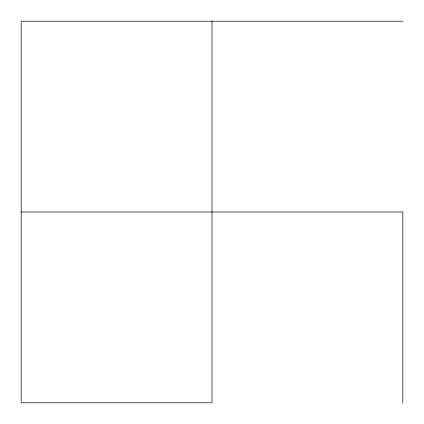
<?xml version="1.0" encoding="UTF-8"?>
<svg xmlns="http://www.w3.org/2000/svg" width="424" height="424" viewBox="0 0 424 424"><rect width="100%" height="100%" fill="white"/><g stroke="black" fill="none" stroke-linecap="round" stroke-linejoin="round"><path stroke-width="0.64" d="M402.8 21.2L21.2 21.2L21.2 402.8L212 402.8L212 21.2M21.2 212L402.8 212L402.8 402.8"/></g></svg>
